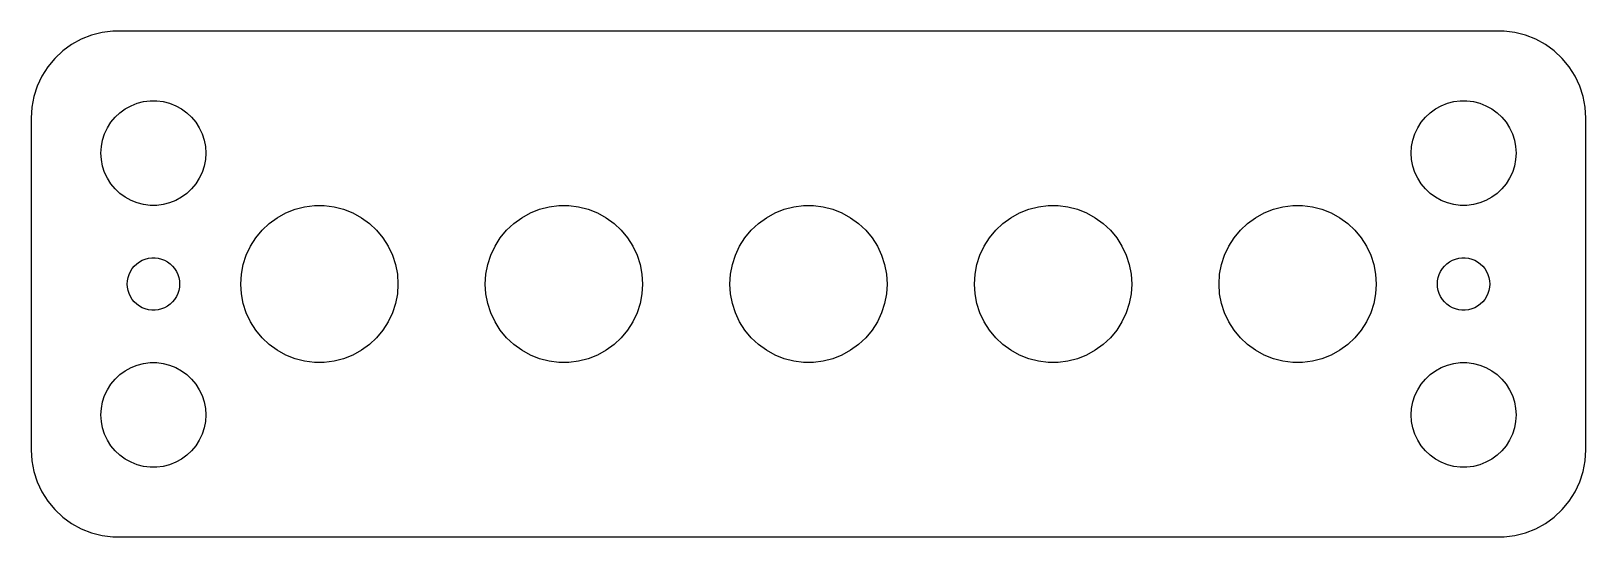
# Model space of a CAD drawing. Header units: metres. Extents: x -44.5 to 44.5, y 24.5 to 53.5.
import ezdxf

# ---------------------------------------------------------------- set-up
doc = ezdxf.new("R2010")
doc.units = ezdxf.units.M

msp = doc.modelspace()

# ---------------------------------------------------------------- linework, layer by layer
for p, q in [((-40.4369, 53.4114), (-41.0451, 53.2553)), ((-39.8139, 53.4901), (-40.4369, 53.4114)), ((39.8139, 53.4901), (-39.8139, 53.4901)), ((40.4369, 53.4114), (39.8139, 53.4901)), ((41.0451, 53.2553), (40.4369, 53.4114)), ((-42.1791, 52.7216), (-42.6871, 52.3526)), ((-41.6289, 53.0241), (-42.1791, 52.7216)), ((-41.0451, 53.2553), (-41.6289, 53.0241)), ((41.6289, 53.0241), (41.0451, 53.2553)), ((42.1791, 52.7216), (41.6289, 53.0241)), ((42.6871, 52.3526), (42.1791, 52.7216)), ((-43.1448, 51.9227), (-43.5451, 51.4389)), ((-42.6871, 52.3526), (-43.1448, 51.9227)), ((43.1448, 51.9227), (42.6871, 52.3526)), ((43.5451, 51.4389), (43.1448, 51.9227)), ((-43.8815, 50.9088), (-44.1489, 50.3406)), ((-43.5451, 51.4389), (-43.8815, 50.9088)), ((43.8815, 50.9088), (43.5451, 51.4389)), ((44.1489, 50.3406), (43.8815, 50.9088)), ((-44.1489, 50.3406), (-44.3429, 49.7434)), ((44.3429, 49.7434), (44.1489, 50.3406)), ((-44.4606, 49.1267), (-44.5, 48.5)), ((-44.3429, 49.7434), (-44.4606, 49.1267)), ((-39.4123, 48.8115), (-39.1075, 49.033)), ((-39.1075, 49.033), (-38.7773, 49.2145)), ((-38.7773, 49.2145), (-38.427, 49.3532)), ((-38.427, 49.3532), (-38.0621, 49.4469)), ((-38.0621, 49.4469), (-37.6884, 49.4941)), ((-37.6884, 49.4941), (-37.3116, 49.4941)), ((-37.3116, 49.4941), (-36.9379, 49.4469)), ((-36.9379, 49.4469), (-36.5729, 49.3532)), ((-36.5729, 49.3532), (-36.2227, 49.2145)), ((-36.2227, 49.2145), (-35.8925, 49.033)), ((-35.8925, 49.033), (-35.5877, 48.8115)), ((35.5877, 48.8115), (35.8925, 49.033)), ((35.8925, 49.033), (36.2227, 49.2145)), ((36.2227, 49.2145), (36.5729, 49.3532)), ((36.5729, 49.3532), (36.9379, 49.4469)), ((36.9379, 49.4469), (37.3116, 49.4941)), ((37.3116, 49.4941), (37.6884, 49.4941)), ((37.6884, 49.4941), (38.0621, 49.4469)), ((38.0621, 49.4469), (38.427, 49.3532)), ((38.427, 49.3532), (38.7773, 49.2145)), ((38.7773, 49.2145), (39.1075, 49.033)), ((39.1075, 49.033), (39.4123, 48.8115)), ((44.4606, 49.1267), (44.3429, 49.7434)), ((44.5, 48.5), (44.4606, 49.1267)), ((-44.5, 48.5), (-44.5, 29.5)), ((-40.1289, 47.9453), (-39.927, 48.2634)), ((-39.927, 48.2634), (-39.6869, 48.5536)), ((-39.6869, 48.5536), (-39.4123, 48.8115)), ((-35.5877, 48.8115), (-35.3131, 48.5536)), ((-35.3131, 48.5536), (-35.0729, 48.2634)), ((-35.0729, 48.2634), (-34.8711, 47.9453)), ((34.8711, 47.9453), (35.0729, 48.2634)), ((35.0729, 48.2634), (35.3131, 48.5536)), ((35.3131, 48.5536), (35.5877, 48.8115)), ((39.4123, 48.8115), (39.6869, 48.5536)), ((39.6869, 48.5536), (39.927, 48.2634)), ((39.927, 48.2634), (40.1289, 47.9453)), ((44.5, 29.5), (44.5, 48.5)), ((-40.4763, 46.876), (-40.4057, 47.2461)), ((-40.4057, 47.2461), (-40.2893, 47.6044)), ((-40.2893, 47.6044), (-40.1289, 47.9453)), ((-34.8711, 47.9453), (-34.7107, 47.6044)), ((-34.7107, 47.6044), (-34.5942, 47.2461)), ((-34.5942, 47.2461), (-34.5237, 46.876)), ((34.5237, 46.876), (34.5942, 47.2461)), ((34.5942, 47.2461), (34.7107, 47.6044)), ((34.7107, 47.6044), (34.8711, 47.9453)), ((40.1289, 47.9453), (40.2893, 47.6044)), ((40.2893, 47.6044), (40.4057, 47.2461)), ((40.4057, 47.2461), (40.4763, 46.876)), ((-40.5, 46.5), (-40.4763, 46.876)), ((-40.4763, 46.124), (-40.5, 46.5)), ((-34.5237, 46.876), (-34.5, 46.5)), ((-34.5, 46.5), (-34.5237, 46.124)), ((34.5, 46.5), (34.5237, 46.876)), ((34.5237, 46.124), (34.5, 46.5)), ((40.4763, 46.876), (40.5, 46.5)), ((40.5, 46.5), (40.4763, 46.124)), ((-40.4057, 45.7539), (-40.4763, 46.124)), ((-40.2893, 45.3956), (-40.4057, 45.7539)), ((-40.1289, 45.0547), (-40.2893, 45.3956)), ((-34.7107, 45.3956), (-34.8711, 45.0547)), ((-34.5942, 45.7539), (-34.7107, 45.3956)), ((-34.5237, 46.124), (-34.5942, 45.7539)), ((34.5942, 45.7539), (34.5237, 46.124)), ((34.7107, 45.3956), (34.5942, 45.7539)), ((34.8711, 45.0547), (34.7107, 45.3956)), ((40.2893, 45.3956), (40.1289, 45.0547)), ((40.4057, 45.7539), (40.2893, 45.3956)), ((40.4763, 46.124), (40.4057, 45.7539)), ((-39.927, 44.7366), (-40.1289, 45.0547)), ((-39.6869, 44.4464), (-39.927, 44.7366)), ((-35.0729, 44.7366), (-35.3131, 44.4464)), ((-34.8711, 45.0547), (-35.0729, 44.7366)), ((35.0729, 44.7366), (34.8711, 45.0547)), ((35.3131, 44.4464), (35.0729, 44.7366)), ((39.927, 44.7366), (39.6869, 44.4464)), ((40.1289, 45.0547), (39.927, 44.7366)), ((-39.4123, 44.1884), (-39.6869, 44.4464)), ((-39.1075, 43.967), (-39.4123, 44.1884)), ((-38.7773, 43.7855), (-39.1075, 43.967)), ((-38.427, 43.6468), (-38.7773, 43.7855)), ((-38.0621, 43.5531), (-38.427, 43.6468)), ((-36.5729, 43.6468), (-36.9379, 43.5531)), ((-36.2227, 43.7855), (-36.5729, 43.6468)), ((-35.8925, 43.967), (-36.2227, 43.7855)), ((-35.5877, 44.1884), (-35.8925, 43.967)), ((-35.3131, 44.4464), (-35.5877, 44.1884)), ((35.5877, 44.1884), (35.3131, 44.4464)), ((35.8925, 43.967), (35.5877, 44.1884)), ((36.2227, 43.7855), (35.8925, 43.967)), ((36.5729, 43.6468), (36.2227, 43.7855)), ((36.9379, 43.5531), (36.5729, 43.6468)), ((38.427, 43.6468), (38.0621, 43.5531)), ((38.7773, 43.7855), (38.427, 43.6468)), ((39.1075, 43.967), (38.7773, 43.7855)), ((39.4123, 44.1884), (39.1075, 43.967)), ((39.6869, 44.4464), (39.4123, 44.1884)), ((-37.6884, 43.5059), (-38.0621, 43.5531)), ((-37.3116, 43.5059), (-37.6884, 43.5059)), ((-36.9379, 43.5531), (-37.3116, 43.5059)), ((-30.8684, 42.4673), (-30.4112, 42.7995)), ((-30.4112, 42.7995), (-29.916, 43.0717)), ((-29.916, 43.0717), (-29.3906, 43.2797)), ((-29.3906, 43.2797), (-28.8432, 43.4203)), ((-28.8432, 43.4203), (-28.2825, 43.4911)), ((-28.2825, 43.4911), (-27.7174, 43.4911)), ((-27.7174, 43.4911), (-27.1568, 43.4203)), ((-27.1568, 43.4203), (-26.6094, 43.2797)), ((-26.6094, 43.2797), (-26.084, 43.0717)), ((-26.084, 43.0717), (-25.5888, 42.7995)), ((-25.5888, 42.7995), (-25.1316, 42.4673)), ((-16.8684, 42.4673), (-16.4112, 42.7995)), ((-16.4112, 42.7995), (-15.916, 43.0717)), ((-15.916, 43.0717), (-15.3906, 43.2797)), ((-15.3906, 43.2797), (-14.8432, 43.4203)), ((-14.8432, 43.4203), (-14.2825, 43.4911)), ((-14.2825, 43.4911), (-13.7174, 43.4911)), ((-13.7174, 43.4911), (-13.1568, 43.4203)), ((-13.1568, 43.4203), (-12.6094, 43.2797)), ((-12.6094, 43.2797), (-12.084, 43.0717)), ((-12.084, 43.0717), (-11.5888, 42.7995)), ((-11.5888, 42.7995), (-11.1316, 42.4673)), ((-2.86839, 42.4673), (-2.41121, 42.7995)), ((-2.41121, 42.7995), (-1.916, 43.0717)), ((-1.916, 43.0717), (-1.39056, 43.2797)), ((-1.39056, 43.2797), (-0.8432, 43.4203)), ((-0.8432, 43.4203), (-0.28255, 43.4911)), ((-0.28255, 43.4911), (0.28255, 43.4911)), ((0.28255, 43.4911), (0.8432, 43.4203)), ((0.8432, 43.4203), (1.39056, 43.2797)), ((1.39056, 43.2797), (1.916, 43.0717)), ((1.916, 43.0717), (2.41121, 42.7995)), ((2.41121, 42.7995), (2.86839, 42.4673)), ((11.1316, 42.4673), (11.5888, 42.7995)), ((11.5888, 42.7995), (12.084, 43.0717)), ((12.084, 43.0717), (12.6094, 43.2797)), ((12.6094, 43.2797), (13.1568, 43.4203)), ((13.1568, 43.4203), (13.7174, 43.4911)), ((13.7174, 43.4911), (14.2825, 43.4911)), ((14.2825, 43.4911), (14.8432, 43.4203)), ((14.8432, 43.4203), (15.3906, 43.2797)), ((15.3906, 43.2797), (15.916, 43.0717)), ((15.916, 43.0717), (16.4112, 42.7995)), ((16.4112, 42.7995), (16.8684, 42.4673)), ((25.1316, 42.4673), (25.5888, 42.7995)), ((25.5888, 42.7995), (26.084, 43.0717)), ((26.084, 43.0717), (26.6094, 43.2797)), ((26.6094, 43.2797), (27.1568, 43.4203)), ((27.1568, 43.4203), (27.7174, 43.4911)), ((27.7174, 43.4911), (28.2825, 43.4911)), ((28.2825, 43.4911), (28.8432, 43.4203)), ((28.8432, 43.4203), (29.3906, 43.2797)), ((29.3906, 43.2797), (29.916, 43.0717)), ((29.916, 43.0717), (30.4112, 42.7995)), ((30.4112, 42.7995), (30.8684, 42.4673)), ((37.3116, 43.5059), (36.9379, 43.5531)), ((37.6884, 43.5059), (37.3116, 43.5059)), ((38.0621, 43.5531), (37.6884, 43.5059)), ((-31.6406, 41.645), (-31.2803, 42.0805)), ((-31.2803, 42.0805), (-30.8684, 42.4673)), ((-25.1316, 42.4673), (-24.7196, 42.0805)), ((-24.7196, 42.0805), (-24.3594, 41.645)), ((-17.6406, 41.645), (-17.2803, 42.0805)), ((-17.2803, 42.0805), (-16.8684, 42.4673)), ((-11.1316, 42.4673), (-10.7196, 42.0805)), ((-10.7196, 42.0805), (-10.3594, 41.645)), ((-3.64056, 41.645), (-3.28035, 42.0805)), ((-3.28035, 42.0805), (-2.86839, 42.4673)), ((2.86839, 42.4673), (3.28035, 42.0805)), ((3.28035, 42.0805), (3.64056, 41.645)), ((10.3594, 41.645), (10.7196, 42.0805)), ((10.7196, 42.0805), (11.1316, 42.4673)), ((16.8684, 42.4673), (17.2803, 42.0805)), ((17.2803, 42.0805), (17.6406, 41.645)), ((24.3594, 41.645), (24.7196, 42.0805)), ((24.7196, 42.0805), (25.1316, 42.4673)), ((30.8684, 42.4673), (31.2803, 42.0805)), ((31.2803, 42.0805), (31.6406, 41.645)), ((-32.184, 40.6566), (-31.9434, 41.1679)), ((-31.9434, 41.1679), (-31.6406, 41.645)), ((-24.3594, 41.645), (-24.0566, 41.1679)), ((-24.0566, 41.1679), (-23.816, 40.6566)), ((-18.184, 40.6566), (-17.9434, 41.1679)), ((-17.9434, 41.1679), (-17.6406, 41.645)), ((-10.3594, 41.645), (-10.0566, 41.1679)), ((-10.0566, 41.1679), (-9.81599, 40.6566)), ((-4.18399, 40.6566), (-3.94337, 41.1679)), ((-3.94337, 41.1679), (-3.64056, 41.645)), ((3.64056, 41.645), (3.94337, 41.1679)), ((3.94337, 41.1679), (4.18399, 40.6566)), ((9.81599, 40.6566), (10.0566, 41.1679)), ((10.0566, 41.1679), (10.3594, 41.645)), ((17.6406, 41.645), (17.9434, 41.1679)), ((17.9434, 41.1679), (18.184, 40.6566)), ((23.816, 40.6566), (24.0566, 41.1679)), ((24.0566, 41.1679), (24.3594, 41.645)), ((31.6406, 41.645), (31.9434, 41.1679)), ((31.9434, 41.1679), (32.184, 40.6566)), ((-38.5934, 40.0268), (-38.4561, 40.1558)), ((-38.4561, 40.1558), (-38.3037, 40.2665)), ((-38.3037, 40.2665), (-38.1387, 40.3572)), ((-38.1387, 40.3572), (-37.9635, 40.4266)), ((-37.9635, 40.4266), (-37.7811, 40.4734)), ((-37.7811, 40.4734), (-37.5942, 40.497)), ((-37.5942, 40.497), (-37.4058, 40.497)), ((-37.4058, 40.497), (-37.2189, 40.4734)), ((-37.2189, 40.4734), (-37.0365, 40.4266)), ((-37.0365, 40.4266), (-36.8613, 40.3572)), ((-36.8613, 40.3572), (-36.6963, 40.2665)), ((-36.6963, 40.2665), (-36.5439, 40.1558)), ((-36.5439, 40.1558), (-36.4065, 40.0268)), ((-32.4645, 39.564), (-32.3586, 40.1191)), ((-32.3586, 40.1191), (-32.184, 40.6566)), ((-23.816, 40.6566), (-23.6414, 40.1191)), ((-23.6414, 40.1191), (-23.5355, 39.564)), ((-18.4645, 39.564), (-18.3586, 40.1191)), ((-18.3586, 40.1191), (-18.184, 40.6566)), ((-9.81599, 40.6566), (-9.64137, 40.1191)), ((-9.64137, 40.1191), (-9.53548, 39.564)), ((-4.46451, 39.564), (-4.35861, 40.1191)), ((-4.35861, 40.1191), (-4.18399, 40.6566)), ((4.18399, 40.6566), (4.35861, 40.1191)), ((4.35861, 40.1191), (4.46451, 39.564)), ((9.53548, 39.564), (9.64137, 40.1191)), ((9.64137, 40.1191), (9.81599, 40.6566)), ((18.184, 40.6566), (18.3586, 40.1191)), ((18.3586, 40.1191), (18.4645, 39.564)), ((23.5355, 39.564), (23.6414, 40.1191)), ((23.6414, 40.1191), (23.816, 40.6566)), ((32.184, 40.6566), (32.3586, 40.1191)), ((32.3586, 40.1191), (32.4645, 39.564)), ((36.4065, 40.0268), (36.5439, 40.1558)), ((36.5439, 40.1558), (36.6963, 40.2665)), ((36.6963, 40.2665), (36.8613, 40.3572)), ((36.8613, 40.3572), (37.0365, 40.4266)), ((37.0365, 40.4266), (37.2189, 40.4734)), ((37.2189, 40.4734), (37.4058, 40.497)), ((37.4058, 40.497), (37.5942, 40.497)), ((37.5942, 40.497), (37.7811, 40.4734)), ((37.7811, 40.4734), (37.9635, 40.4266)), ((37.9635, 40.4266), (38.1387, 40.3572)), ((38.1387, 40.3572), (38.3037, 40.2665)), ((38.3037, 40.2665), (38.4561, 40.1558)), ((38.4561, 40.1558), (38.5934, 40.0268)), ((-39, 39), (-38.9882, 39.188)), ((-38.9882, 39.188), (-38.9529, 39.373)), ((-38.9529, 39.373), (-38.8947, 39.5522)), ((-38.8947, 39.5522), (-38.8145, 39.7226)), ((-38.8145, 39.7226), (-38.7135, 39.8817)), ((-38.7135, 39.8817), (-38.5934, 40.0268)), ((-36.4065, 40.0268), (-36.2865, 39.8817)), ((-36.2865, 39.8817), (-36.1855, 39.7226)), ((-36.1855, 39.7226), (-36.1053, 39.5522)), ((-36.1053, 39.5522), (-36.0471, 39.373)), ((-36.0471, 39.373), (-36.0118, 39.188)), ((-36.0118, 39.188), (-36, 39)), ((-32.5, 39), (-32.4645, 39.564)), ((-23.5355, 39.564), (-23.5, 39)), ((-18.5, 39), (-18.4645, 39.564)), ((-9.53548, 39.564), (-9.5, 39)), ((-4.5, 39), (-4.46451, 39.564)), ((4.46451, 39.564), (4.5, 39)), ((9.5, 39), (9.53548, 39.564)), ((18.4645, 39.564), (18.5, 39)), ((23.5, 39), (23.5355, 39.564)), ((32.4645, 39.564), (32.5, 39)), ((36, 39), (36.0118, 39.188)), ((36.0118, 39.188), (36.0471, 39.373)), ((36.0471, 39.373), (36.1053, 39.5522)), ((36.1053, 39.5522), (36.1855, 39.7226)), ((36.1855, 39.7226), (36.2865, 39.8817)), ((36.2865, 39.8817), (36.4065, 40.0268)), ((38.5934, 40.0268), (38.7135, 39.8817)), ((38.7135, 39.8817), (38.8145, 39.7226)), ((38.8145, 39.7226), (38.8947, 39.5522)), ((38.8947, 39.5522), (38.9529, 39.373)), ((38.9529, 39.373), (38.9882, 39.188)), ((38.9882, 39.188), (39, 39)), ((-38.9882, 38.812), (-39, 39)), ((-38.9529, 38.627), (-38.9882, 38.812)), ((-38.8947, 38.4478), (-38.9529, 38.627)), ((-38.8145, 38.2774), (-38.8947, 38.4478)), ((-38.7135, 38.1183), (-38.8145, 38.2774)), ((-36.1855, 38.2774), (-36.2865, 38.1183)), ((-36.1053, 38.4478), (-36.1855, 38.2774)), ((-36.0471, 38.627), (-36.1053, 38.4478)), ((-36.0118, 38.812), (-36.0471, 38.627)), ((-36, 39), (-36.0118, 38.812)), ((-32.4645, 38.436), (-32.5, 39)), ((-32.3586, 37.8809), (-32.4645, 38.436)), ((-23.5355, 38.436), (-23.6414, 37.8809)), ((-23.5, 39), (-23.5355, 38.436)), ((-18.4645, 38.436), (-18.5, 39)), ((-18.3586, 37.8809), (-18.4645, 38.436)), ((-9.53548, 38.436), (-9.64137, 37.8809)), ((-9.5, 39), (-9.53548, 38.436)), ((-4.46451, 38.436), (-4.5, 39)), ((-4.35861, 37.8809), (-4.46451, 38.436)), ((4.46451, 38.436), (4.35861, 37.8809)), ((4.5, 39), (4.46451, 38.436)), ((9.53548, 38.436), (9.5, 39)), ((9.64137, 37.8809), (9.53548, 38.436)), ((18.4645, 38.436), (18.3586, 37.8809)), ((18.5, 39), (18.4645, 38.436)), ((23.5355, 38.436), (23.5, 39)), ((23.6414, 37.8809), (23.5355, 38.436)), ((32.4645, 38.436), (32.3586, 37.8809)), ((32.5, 39), (32.4645, 38.436)), ((36.0118, 38.812), (36, 39)), ((36.0471, 38.627), (36.0118, 38.812)), ((36.1053, 38.4478), (36.0471, 38.627)), ((36.1855, 38.2774), (36.1053, 38.4478)), ((36.2865, 38.1183), (36.1855, 38.2774)), ((38.8145, 38.2774), (38.7135, 38.1183)), ((38.8947, 38.4478), (38.8145, 38.2774)), ((38.9529, 38.627), (38.8947, 38.4478)), ((38.9882, 38.812), (38.9529, 38.627)), ((39, 39), (38.9882, 38.812)), ((-38.5934, 37.9732), (-38.7135, 38.1183)), ((-38.4561, 37.8442), (-38.5934, 37.9732)), ((-38.3037, 37.7335), (-38.4561, 37.8442)), ((-38.1387, 37.6428), (-38.3037, 37.7335)), ((-37.9635, 37.5734), (-38.1387, 37.6428)), ((-37.7811, 37.5266), (-37.9635, 37.5734)), ((-37.5942, 37.503), (-37.7811, 37.5266)), ((-37.4058, 37.503), (-37.5942, 37.503)), ((-37.2189, 37.5266), (-37.4058, 37.503)), ((-37.0365, 37.5734), (-37.2189, 37.5266)), ((-36.8613, 37.6428), (-37.0365, 37.5734)), ((-36.6963, 37.7335), (-36.8613, 37.6428)), ((-36.5439, 37.8442), (-36.6963, 37.7335)), ((-36.4065, 37.9732), (-36.5439, 37.8442)), ((-36.2865, 38.1183), (-36.4065, 37.9732)), ((-32.184, 37.3434), (-32.3586, 37.8809)), ((-23.6414, 37.8809), (-23.816, 37.3434)), ((-18.184, 37.3434), (-18.3586, 37.8809)), ((-9.64137, 37.8809), (-9.81599, 37.3434)), ((-4.18399, 37.3434), (-4.35861, 37.8809)), ((4.35861, 37.8809), (4.18399, 37.3434)), ((9.81599, 37.3434), (9.64137, 37.8809)), ((18.3586, 37.8809), (18.184, 37.3434)), ((23.816, 37.3434), (23.6414, 37.8809)), ((32.3586, 37.8809), (32.184, 37.3434)), ((36.4065, 37.9732), (36.2865, 38.1183)), ((36.5439, 37.8442), (36.4065, 37.9732)), ((36.6963, 37.7335), (36.5439, 37.8442)), ((36.8613, 37.6428), (36.6963, 37.7335)), ((37.0365, 37.5734), (36.8613, 37.6428)), ((37.2189, 37.5266), (37.0365, 37.5734)), ((37.4058, 37.503), (37.2189, 37.5266)), ((37.5942, 37.503), (37.4058, 37.503)), ((37.7811, 37.5266), (37.5942, 37.503)), ((37.9635, 37.5734), (37.7811, 37.5266)), ((38.1387, 37.6428), (37.9635, 37.5734)), ((38.3037, 37.7335), (38.1387, 37.6428)), ((38.4561, 37.8442), (38.3037, 37.7335)), ((38.5934, 37.9732), (38.4561, 37.8442)), ((38.7135, 38.1183), (38.5934, 37.9732)), ((-31.9434, 36.8321), (-32.184, 37.3434)), ((-31.6406, 36.355), (-31.9434, 36.8321)), ((-24.0566, 36.8321), (-24.3594, 36.355)), ((-23.816, 37.3434), (-24.0566, 36.8321)), ((-17.9434, 36.8321), (-18.184, 37.3434)), ((-17.6406, 36.355), (-17.9434, 36.8321)), ((-10.0566, 36.8321), (-10.3594, 36.355)), ((-9.81599, 37.3434), (-10.0566, 36.8321)), ((-3.94337, 36.8321), (-4.18399, 37.3434)), ((-3.64056, 36.355), (-3.94337, 36.8321)), ((3.94337, 36.8321), (3.64056, 36.355)), ((4.18399, 37.3434), (3.94337, 36.8321)), ((10.0566, 36.8321), (9.81599, 37.3434)), ((10.3594, 36.355), (10.0566, 36.8321)), ((17.9434, 36.8321), (17.6406, 36.355)), ((18.184, 37.3434), (17.9434, 36.8321)), ((24.0566, 36.8321), (23.816, 37.3434)), ((24.3594, 36.355), (24.0566, 36.8321)), ((31.9434, 36.8321), (31.6406, 36.355)), ((32.184, 37.3434), (31.9434, 36.8321)), ((-31.2803, 35.9195), (-31.6406, 36.355)), ((-30.8684, 35.5327), (-31.2803, 35.9195)), ((-24.7196, 35.9195), (-25.1316, 35.5327)), ((-24.3594, 36.355), (-24.7196, 35.9195)), ((-17.2803, 35.9195), (-17.6406, 36.355)), ((-16.8684, 35.5327), (-17.2803, 35.9195)), ((-10.7196, 35.9195), (-11.1316, 35.5327)), ((-10.3594, 36.355), (-10.7196, 35.9195)), ((-3.28035, 35.9195), (-3.64056, 36.355)), ((-2.86839, 35.5327), (-3.28035, 35.9195)), ((3.28035, 35.9195), (2.86839, 35.5327)), ((3.64056, 36.355), (3.28035, 35.9195)), ((10.7196, 35.9195), (10.3594, 36.355)), ((11.1316, 35.5327), (10.7196, 35.9195)), ((17.2803, 35.9195), (16.8684, 35.5327)), ((17.6406, 36.355), (17.2803, 35.9195)), ((24.7196, 35.9195), (24.3594, 36.355)), ((25.1316, 35.5327), (24.7196, 35.9195)), ((31.2803, 35.9195), (30.8684, 35.5327)), ((31.6406, 36.355), (31.2803, 35.9195)), ((-30.4112, 35.2005), (-30.8684, 35.5327)), ((-29.916, 34.9283), (-30.4112, 35.2005)), ((-29.3906, 34.7203), (-29.916, 34.9283)), ((-28.8432, 34.5797), (-29.3906, 34.7203)), ((-26.6094, 34.7203), (-27.1568, 34.5797)), ((-26.084, 34.9283), (-26.6094, 34.7203)), ((-25.5888, 35.2005), (-26.084, 34.9283)), ((-25.1316, 35.5327), (-25.5888, 35.2005)), ((-16.4112, 35.2005), (-16.8684, 35.5327)), ((-15.916, 34.9283), (-16.4112, 35.2005)), ((-15.3906, 34.7203), (-15.916, 34.9283)), ((-14.8432, 34.5797), (-15.3906, 34.7203)), ((-12.6094, 34.7203), (-13.1568, 34.5797)), ((-12.084, 34.9283), (-12.6094, 34.7203)), ((-11.5888, 35.2005), (-12.084, 34.9283)), ((-11.1316, 35.5327), (-11.5888, 35.2005)), ((-2.41121, 35.2005), (-2.86839, 35.5327)), ((-1.916, 34.9283), (-2.41121, 35.2005)), ((-1.39056, 34.7203), (-1.916, 34.9283)), ((-0.8432, 34.5797), (-1.39056, 34.7203)), ((1.39056, 34.7203), (0.8432, 34.5797)), ((1.916, 34.9283), (1.39056, 34.7203)), ((2.41121, 35.2005), (1.916, 34.9283)), ((2.86839, 35.5327), (2.41121, 35.2005)), ((11.5888, 35.2005), (11.1316, 35.5327)), ((12.084, 34.9283), (11.5888, 35.2005)), ((12.6094, 34.7203), (12.084, 34.9283)), ((13.1568, 34.5797), (12.6094, 34.7203)), ((15.3906, 34.7203), (14.8432, 34.5797)), ((15.916, 34.9283), (15.3906, 34.7203)), ((16.4112, 35.2005), (15.916, 34.9283)), ((16.8684, 35.5327), (16.4112, 35.2005)), ((25.5888, 35.2005), (25.1316, 35.5327)), ((26.084, 34.9283), (25.5888, 35.2005)), ((26.6094, 34.7203), (26.084, 34.9283)), ((27.1568, 34.5797), (26.6094, 34.7203)), ((29.3906, 34.7203), (28.8432, 34.5797)), ((29.916, 34.9283), (29.3906, 34.7203)), ((30.4112, 35.2005), (29.916, 34.9283)), ((30.8684, 35.5327), (30.4112, 35.2005)), ((-39.4123, 33.8116), (-39.1075, 34.033)), ((-39.1075, 34.033), (-38.7773, 34.2145)), ((-38.7773, 34.2145), (-38.427, 34.3532)), ((-38.427, 34.3532), (-38.0621, 34.4469)), ((-38.0621, 34.4469), (-37.6884, 34.4941)), ((-37.6884, 34.4941), (-37.3116, 34.4941)), ((-37.3116, 34.4941), (-36.9379, 34.4469)), ((-36.9379, 34.4469), (-36.5729, 34.3532)), ((-36.5729, 34.3532), (-36.2227, 34.2145)), ((-36.2227, 34.2145), (-35.8925, 34.033)), ((-35.8925, 34.033), (-35.5877, 33.8116)), ((-28.2825, 34.5089), (-28.8432, 34.5797)), ((-27.7174, 34.5089), (-28.2825, 34.5089)), ((-27.1568, 34.5797), (-27.7174, 34.5089)), ((-14.2825, 34.5089), (-14.8432, 34.5797)), ((-13.7174, 34.5089), (-14.2825, 34.5089)), ((-13.1568, 34.5797), (-13.7174, 34.5089)), ((-0.28255, 34.5089), (-0.8432, 34.5797)), ((0.28255, 34.5089), (-0.28255, 34.5089)), ((0.8432, 34.5797), (0.28255, 34.5089)), ((13.7174, 34.5089), (13.1568, 34.5797)), ((14.2825, 34.5089), (13.7174, 34.5089)), ((14.8432, 34.5797), (14.2825, 34.5089)), ((27.7174, 34.5089), (27.1568, 34.5797)), ((28.2825, 34.5089), (27.7174, 34.5089)), ((28.8432, 34.5797), (28.2825, 34.5089)), ((35.5877, 33.8116), (35.8925, 34.033)), ((35.8925, 34.033), (36.2227, 34.2145)), ((36.2227, 34.2145), (36.5729, 34.3532)), ((36.5729, 34.3532), (36.9379, 34.4469)), ((36.9379, 34.4469), (37.3116, 34.4941)), ((37.3116, 34.4941), (37.6884, 34.4941)), ((37.6884, 34.4941), (38.0621, 34.4469)), ((38.0621, 34.4469), (38.427, 34.3532)), ((38.427, 34.3532), (38.7773, 34.2145)), ((38.7773, 34.2145), (39.1075, 34.033)), ((39.1075, 34.033), (39.4123, 33.8116)), ((-40.2893, 32.6044), (-40.1289, 32.9453)), ((-40.1289, 32.9453), (-39.927, 33.2634)), ((-39.927, 33.2634), (-39.6869, 33.5536)), ((-39.6869, 33.5536), (-39.4123, 33.8116)), ((-35.5877, 33.8116), (-35.3131, 33.5536)), ((-35.3131, 33.5536), (-35.0729, 33.2634)), ((-35.0729, 33.2634), (-34.8711, 32.9453)), ((-34.8711, 32.9453), (-34.7107, 32.6044)), ((34.7107, 32.6044), (34.8711, 32.9453)), ((34.8711, 32.9453), (35.0729, 33.2634)), ((35.0729, 33.2634), (35.3131, 33.5536)), ((35.3131, 33.5536), (35.5877, 33.8116)), ((39.4123, 33.8116), (39.6869, 33.5536)), ((39.6869, 33.5536), (39.927, 33.2634)), ((39.927, 33.2634), (40.1289, 32.9453)), ((40.1289, 32.9453), (40.2893, 32.6044)), ((-40.4763, 31.876), (-40.4057, 32.2461)), ((-40.4057, 32.2461), (-40.2893, 32.6044)), ((-34.7107, 32.6044), (-34.5942, 32.2461)), ((-34.5942, 32.2461), (-34.5237, 31.876)), ((34.5237, 31.876), (34.5942, 32.2461)), ((34.5942, 32.2461), (34.7107, 32.6044)), ((40.2893, 32.6044), (40.4057, 32.2461)), ((40.4057, 32.2461), (40.4763, 31.876)), ((-40.5, 31.5), (-40.4763, 31.876)), ((-40.4763, 31.124), (-40.5, 31.5)), ((-34.5237, 31.876), (-34.5, 31.5)), ((-34.5, 31.5), (-34.5237, 31.124)), ((34.5, 31.5), (34.5237, 31.876)), ((34.5237, 31.124), (34.5, 31.5)), ((40.4763, 31.876), (40.5, 31.5)), ((40.5, 31.5), (40.4763, 31.124)), ((-40.4057, 30.7539), (-40.4763, 31.124)), ((-40.2893, 30.3956), (-40.4057, 30.7539)), ((-40.1289, 30.0547), (-40.2893, 30.3956)), ((-34.7107, 30.3956), (-34.8711, 30.0547)), ((-34.5942, 30.7539), (-34.7107, 30.3956)), ((-34.5237, 31.124), (-34.5942, 30.7539)), ((34.5942, 30.7539), (34.5237, 31.124)), ((34.7107, 30.3956), (34.5942, 30.7539)), ((34.8711, 30.0547), (34.7107, 30.3956)), ((40.2893, 30.3956), (40.1289, 30.0547)), ((40.4057, 30.7539), (40.2893, 30.3956)), ((40.4763, 31.124), (40.4057, 30.7539)), ((-44.5, 29.5), (-44.4606, 28.8733)), ((-39.927, 29.7366), (-40.1289, 30.0547)), ((-39.6869, 29.4464), (-39.927, 29.7366)), ((-39.4123, 29.1885), (-39.6869, 29.4464)), ((-35.3131, 29.4464), (-35.5877, 29.1885)), ((-35.0729, 29.7366), (-35.3131, 29.4464)), ((-34.8711, 30.0547), (-35.0729, 29.7366)), ((35.0729, 29.7366), (34.8711, 30.0547)), ((35.3131, 29.4464), (35.0729, 29.7366)), ((35.5877, 29.1885), (35.3131, 29.4464)), ((39.6869, 29.4464), (39.4123, 29.1885)), ((39.927, 29.7366), (39.6869, 29.4464)), ((40.1289, 30.0547), (39.927, 29.7366)), ((44.4606, 28.8733), (44.5, 29.5)), ((-44.4606, 28.8733), (-44.3429, 28.2566)), ((-39.1075, 28.967), (-39.4123, 29.1885)), ((-38.7773, 28.7855), (-39.1075, 28.967)), ((-38.427, 28.6468), (-38.7773, 28.7855)), ((-38.0621, 28.5531), (-38.427, 28.6468)), ((-37.6884, 28.5059), (-38.0621, 28.5531)), ((-37.3116, 28.5059), (-37.6884, 28.5059)), ((-36.9379, 28.5531), (-37.3116, 28.5059)), ((-36.5729, 28.6468), (-36.9379, 28.5531)), ((-36.2227, 28.7855), (-36.5729, 28.6468)), ((-35.8925, 28.967), (-36.2227, 28.7855)), ((-35.5877, 29.1885), (-35.8925, 28.967)), ((35.8925, 28.967), (35.5877, 29.1885)), ((36.2227, 28.7855), (35.8925, 28.967)), ((36.5729, 28.6468), (36.2227, 28.7855)), ((36.9379, 28.5531), (36.5729, 28.6468)), ((37.3116, 28.5059), (36.9379, 28.5531)), ((37.6884, 28.5059), (37.3116, 28.5059)), ((38.0621, 28.5531), (37.6884, 28.5059)), ((38.427, 28.6468), (38.0621, 28.5531)), ((38.7773, 28.7855), (38.427, 28.6468)), ((39.1075, 28.967), (38.7773, 28.7855)), ((39.4123, 29.1885), (39.1075, 28.967)), ((44.3429, 28.2566), (44.4606, 28.8733)), ((-44.3429, 28.2566), (-44.1489, 27.6594)), ((-44.1489, 27.6594), (-43.8815, 27.0912)), ((43.8815, 27.0912), (44.1489, 27.6594)), ((44.1489, 27.6594), (44.3429, 28.2566)), ((-43.8815, 27.0912), (-43.5451, 26.5611)), ((43.5451, 26.5611), (43.8815, 27.0912)), ((-43.5451, 26.5611), (-43.1448, 26.0773)), ((-43.1448, 26.0773), (-42.6871, 25.6474)), ((42.6871, 25.6474), (43.1448, 26.0773)), ((43.1448, 26.0773), (43.5451, 26.5611)), ((-42.6871, 25.6474), (-42.1791, 25.2784)), ((-42.1791, 25.2784), (-41.6289, 24.9759)), ((-41.6289, 24.9759), (-41.0451, 24.7447)), ((41.0451, 24.7447), (41.6289, 24.9759)), ((41.6289, 24.9759), (42.1791, 25.2784)), ((42.1791, 25.2784), (42.6871, 25.6474)), ((-41.0451, 24.7447), (-40.4369, 24.5886)), ((-40.4369, 24.5886), (-39.8139, 24.5099)), ((-39.8139, 24.5099), (39.8139, 24.5099)), ((39.8139, 24.5099), (40.4369, 24.5886)), ((40.4369, 24.5886), (41.0451, 24.7447))]:
    msp.add_line(p, q)

doc.saveas('drawing.dxf')
